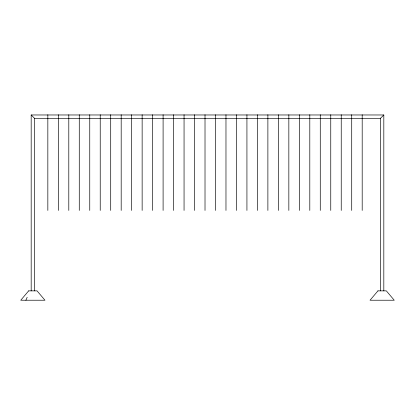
<?xml version="1.0" encoding="UTF-8"?>
<svg xmlns="http://www.w3.org/2000/svg" width="415" height="415" viewBox="0 0 415 415"><rect width="100%" height="100%" fill="white"/><g stroke="black" fill="none" stroke-linecap="round" stroke-linejoin="round"><path stroke-width="0.62" d="M25.896 300.227L27.167 297.264M31.182 290.863L31.182 114.971L34.538 118.322L380.462 118.322L383.818 114.971L383.818 290.863M31.182 114.971L383.818 114.971M380.462 118.322L380.462 290.863M362.191 114.773L362.191 210.436M351.713 114.773L351.713 210.436M341.234 114.773L341.234 210.436M330.755 114.773L330.755 210.436M320.276 114.773L320.276 210.436M309.798 114.773L309.798 210.436M299.319 114.773L299.319 210.436M288.84 114.773L288.84 210.436M278.361 114.773L278.361 210.436M267.882 114.773L267.882 210.436M257.409 114.773L257.409 210.436M246.93 114.773L246.93 210.436M236.451 114.773L236.451 210.436M225.973 114.773L225.973 210.436M215.494 114.773L215.494 210.436M205.015 114.773L205.015 210.436M194.536 114.773L194.536 210.436M184.058 114.773L184.058 210.436M173.579 114.773L173.579 210.436M163.1 114.773L163.1 210.436M152.621 114.773L152.621 210.436M142.143 114.773L142.143 210.436M131.664 114.773L131.664 210.436M121.185 114.773L121.185 210.436M110.706 114.773L110.706 210.436M100.228 114.773L100.228 210.436M89.754 114.773L89.754 210.436M79.275 114.773L79.275 210.436M68.797 114.773L68.797 210.436M58.318 114.773L58.318 210.436M47.839 114.773L47.839 210.436M34.538 118.322L34.538 290.863M28.666 290.863L20.75 300.227L44.97 300.227L37.049 290.863L28.666 290.863M377.951 290.863L370.03 300.227L394.25 300.227L386.334 290.863L377.951 290.863"/></g></svg>
